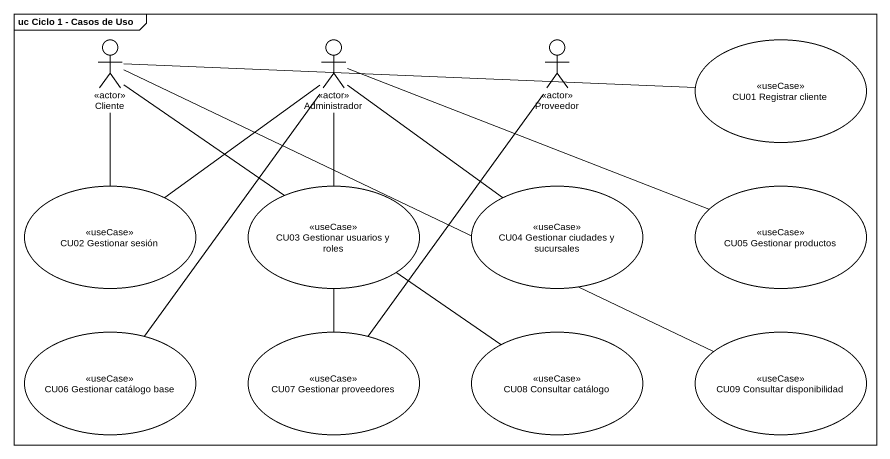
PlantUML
@startuml
mainframe uc Ciclo 1 - Casos de Uso
actor Cliente <<actor>>
actor Administrador <<actor>>
actor Proveedor <<actor>>
usecase "CU01 Registrar cliente" as CU01_Registrar_cliente <<useCase>>
usecase "CU02 Gestionar sesión" as CU02_Gestionar_sesión <<useCase>>
usecase "CU03 Gestionar usuarios y roles" as CU03_Gestionar_usuarios_y <<useCase>>
usecase "CU04 Gestionar ciudades y sucursales" as CU04_Gestionar_ciudades_y <<useCase>>
usecase "CU05 Gestionar productos" as CU05_Gestionar_productos <<useCase>>
usecase "CU06 Gestionar catálogo base" as CU06_Gestionar_catálogo_base <<useCase>>
usecase "CU07 Gestionar proveedores" as CU07_Gestionar_proveedores <<useCase>>
usecase "CU08 Consultar catálogo" as CU08_Consultar_catálogo <<useCase>>
usecase "CU09 Consultar disponibilidad" as CU09_Consultar <<useCase>>
Cliente -right- CU01_Registrar_cliente
Cliente -- CU02_Gestionar_sesión
Cliente -- CU08_Consultar_catálogo
Cliente -right- CU09_Consultar
Administrador -- CU02_Gestionar_sesión
Administrador -- CU03_Gestionar_usuarios_y
Administrador -- CU04_Gestionar_ciudades_y
Administrador -right- CU05_Gestionar_productos
Administrador -- CU06_Gestionar_catálogo_base
Administrador -- CU07_Gestionar_proveedores
Proveedor -- CU07_Gestionar_proveedores
@enduml
